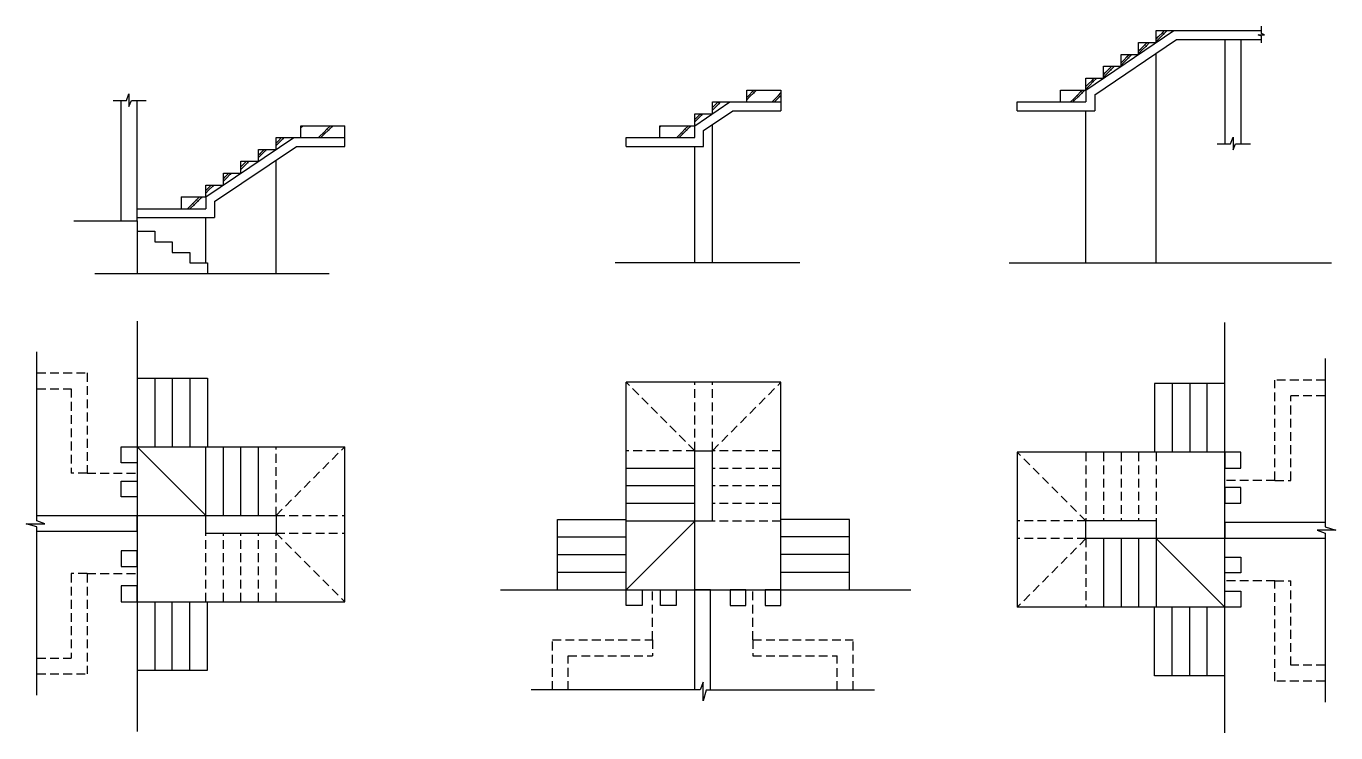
# Model space of a CAD drawing. Header units: inches. Extents: x 171009 to 352533, y -79956 to -38287.
# Drawn here: x 176637 to 177382, y -40654 to -40252 of the extents above; entities that cross this region are included whole.
import ezdxf

# ---------------------------------------------------------------- set-up
doc = ezdxf.new("R2010")
doc.units = ezdxf.units.IN
doc.header["$LTSCALE"] = 20
doc.header["$MEASUREMENT"] = 0
doc.linetypes.add('HIDDEN', pattern=[0.375, 0.25, -0.125])
doc.layers.get('0').update_dxf_attribs({"linetype": 'CONTINUOUS'})
for name, color, linetype in [('DIMLINE', 254, 'CONTINUOUS'), ('HATCH', 8, 'CONTINUOUS'), ('wall', 13, 'CONTINUOUS')]:
    doc.layers.add(name, color=color, linetype=linetype)
pattern_1 = [(45, (177572.956, -38851.97), (-8.48528, 8.48528), [3, 0]), (45, (177572.249, -38851.263), (-8.48528, 8.48528), [3, 0])]
pattern_2 = [(45, (177582.956, -38845.218), (-8.48528, 8.48528), [3, 0]), (45, (177582.249, -38844.511), (-8.48528, 8.48528), [3, 0])]
pattern_3 = [(45, (177592.956, -38838.467), (-8.48528, 8.48528), [3, 0]), (45, (177592.249, -38837.76), (-8.48528, 8.48528), [3, 0])]
pattern_4 = [(45, (177602.956, -38831.715), (-8.48528, 8.48528), [3, 0]), (45, (177602.249, -38831.008), (-8.48528, 8.48528), [3, 0])]
pattern_5 = [(45, (177612.956, -38824.964), (-8.48528, 8.48528), [3, 0]), (45, (177612.249, -38824.257), (-8.48528, 8.48528), [3, 0])]

msp = doc.modelspace()

# ---------------------------------------------------------------- hatches: boundary and pattern name
at = {"layer": 'HATCH'}
h = msp.add_hatch(dxfattribs=at)
h.set_pattern_fill('BRICK HATCH', color=256, angle=45, style=0)
h.set_pattern_definition(pattern_5)
h.paths.add_polyline_path([(177279.968, -40254.865), (177279.968, -40261.616), (177289.968, -40254.865)])
h = msp.add_hatch(dxfattribs=at)
h.set_pattern_fill('BRICK HATCH', color=256, angle=45, style=0)
h.set_pattern_definition(pattern_4)
h.paths.add_polyline_path([(177269.968, -40261.616), (177269.968, -40268.368), (177279.968, -40261.616)])
h = msp.add_hatch(dxfattribs=at)
h.set_pattern_fill('BRICK HATCH', color=256, angle=45, style=0)
h.set_pattern_definition(pattern_3)
h.paths.add_polyline_path([(177259.968, -40268.368), (177259.968, -40275.119), (177269.968, -40268.368)])
h = msp.add_hatch(dxfattribs=at)
h.set_pattern_fill('BRICK HATCH', color=256, angle=45, style=0)
h.set_pattern_definition(pattern_2)
h.paths.add_polyline_path([(177249.968, -40275.119), (177249.968, -40281.871), (177259.968, -40275.119)])
h = msp.add_hatch(dxfattribs=at)
h.set_pattern_fill('BRICK HATCH', color=256, angle=45, style=0)
h.set_pattern_definition(pattern_1)
h.paths.add_polyline_path([(177239.968, -40281.871), (177239.968, -40288.622), (177249.968, -40281.871)])
h = msp.add_hatch(dxfattribs=at)
h.set_pattern_fill('BRICK HATCH', color=256, angle=45, style=0)
h.set_pattern_definition(pattern_2)
h.paths.add_polyline_path([(177027.622, -40295.374), (177027.622, -40302.125), (177037.622, -40295.374)])
h = msp.add_hatch(dxfattribs=at)
h.set_pattern_fill('BRICK HATCH', color=256, angle=45, style=0)
h.set_pattern_definition(pattern_1)
h.paths.add_polyline_path([(177047.122, -40288.622), (177047.122, -40295.374), (177066.622, -40295.374), (177066.622, -40288.622)])
h = msp.add_hatch(dxfattribs=at)
h.set_pattern_fill('BRICK HATCH', color=256, angle=45, style=0)
h.set_pattern_definition(pattern_1)
h.paths.add_polyline_path([(177225.478, -40288.622), (177225.478, -40295.374), (177239.968, -40295.374), (177239.968, -40288.622)])
h = msp.add_hatch(dxfattribs=at)
h.set_pattern_fill('BRICK HATCH', color=256, angle=45, style=0)
h.set_pattern_definition(pattern_1)
h.paths.add_polyline_path([(177017.622, -40302.125), (177017.622, -40308.877), (177027.622, -40302.125)])
h = msp.add_hatch(dxfattribs=at)
h.set_pattern_fill('BRICK HATCH', color=256, angle=45, style=0)
h.set_pattern_definition(pattern_1)
h.paths.add_polyline_path([(176793.617, -40308.877), (176793.617, -40315.629), (176818.576, -40315.629), (176818.576, -40308.877)])
h = msp.add_hatch(dxfattribs=at)
h.set_pattern_fill('BRICK HATCH', color=256, angle=45, style=0)
h.set_pattern_definition(pattern_1)
h.paths.add_polyline_path([(177017.622, -40315.629), (177017.622, -40308.877), (176997.736, -40308.877), (176997.736, -40315.629)])
h = msp.add_hatch(dxfattribs=at)
h.set_pattern_fill('BRICK HATCH', color=256, angle=45, style=0)
h.set_pattern_definition(pattern_5)
h.paths.add_polyline_path([(176779.576, -40315.629), (176779.576, -40322.38), (176789.576, -40315.629)])
h = msp.add_hatch(dxfattribs=at)
h.set_pattern_fill('BRICK HATCH', color=256, angle=45, style=0)
h.set_pattern_definition(pattern_4)
h.paths.add_polyline_path([(176769.576, -40322.38), (176769.576, -40329.132), (176779.576, -40322.38)])
h = msp.add_hatch(dxfattribs=at)
h.set_pattern_fill('BRICK HATCH', color=256, angle=45, style=0)
h.set_pattern_definition(pattern_3)
h.paths.add_polyline_path([(176759.576, -40329.132), (176759.576, -40335.883), (176769.576, -40329.132)])
h = msp.add_hatch(dxfattribs=at)
h.set_pattern_fill('BRICK HATCH', color=256, angle=45, style=0)
h.set_pattern_definition(pattern_2)
h.paths.add_polyline_path([(176749.576, -40335.883), (176749.576, -40342.635), (176759.576, -40335.883)])
h = msp.add_hatch(dxfattribs=at)
h.set_pattern_fill('BRICK HATCH', color=256, angle=45, style=0)
h.set_pattern_definition(pattern_1)
h.paths.add_polyline_path([(176739.576, -40342.635), (176739.576, -40349.386), (176749.576, -40342.635)])
h = msp.add_hatch(dxfattribs=at)
h.set_pattern_fill('BRICK HATCH', color=256, angle=45, style=0)
h.set_pattern_definition(pattern_1)
h.paths.add_polyline_path([(176725.534, -40349.386), (176725.534, -40356.138), (176739.576, -40356.138), (176739.576, -40349.386)])

# ---------------------------------------------------------------- linework, layer by layer
at = {"lineweight": -2}
for p, q in [((177239.968, -40288.622), (177289.968, -40254.865)), ((177279.968, -40261.616), (177279.968, -40254.865)), ((177279.968, -40254.865), (177339.749, -40254.865)), ((177244.968, -40291.279), (177291.498, -40259.865)), ((177291.498, -40259.865), (177339.751, -40259.865)), ((177318.968, -40259.865), (177318.968, -40319.241)), ((177327.968, -40259.865), (177327.968, -40319.238)), ((177279.968, -40386.889), (177279.968, -40267.649)), ((176691.576, -40362.889), (176691.576, -40294.564)), ((176700.576, -40362.889), (176700.576, -40294.56)), ((177017.622, -40308.877), (177037.622, -40295.374)), ((177027.622, -40302.125), (177027.622, -40295.374)), ((177027.622, -40295.374), (177066.622, -40295.374)), ((177047.122, -40295.374), (177047.122, -40288.622)), ((177066.622, -40288.622), (177066.622, -40295.374)), ((177066.622, -40295.374), (177066.622, -40300.374)), ((177200.968, -40295.374), (177239.968, -40295.374)), ((177200.968, -40300.374), (177200.968, -40295.374)), ((177239.968, -40288.622), (177239.968, -40295.374)), ((177244.968, -40291.279), (177244.968, -40300.374)), ((177017.622, -40315.629), (177017.622, -40302.125)), ((177017.622, -40302.125), (177027.622, -40302.125)), ((177022.622, -40311.534), (177039.152, -40300.374)), ((177039.152, -40300.374), (177066.622, -40300.374)), ((177200.968, -40300.374), (177244.968, -40300.374)), ((177239.968, -40386.889), (177239.968, -40300.374)), ((176793.617, -40315.629), (176793.617, -40308.877)), ((176793.617, -40308.877), (176818.576, -40308.877)), ((176818.576, -40320.629), (176818.576, -40308.877)), ((177027.622, -40386.889), (177027.622, -40308.158)), ((176739.576, -40349.386), (176789.576, -40315.629)), ((176978.622, -40315.629), (177017.622, -40315.629)), ((176978.622, -40320.629), (176978.622, -40315.629)), ((177022.622, -40320.629), (177022.622, -40311.534)), ((176744.576, -40352.043), (176791.105, -40320.629)), ((176791.105, -40320.629), (176818.576, -40320.629)), ((176978.622, -40320.629), (177022.622, -40320.629)), ((177017.622, -40386.889), (177017.622, -40320.629)), ((176779.576, -40392.889), (176779.576, -40328.413)), ((176725.534, -40349.386), (176739.576, -40349.386)), ((176739.576, -40349.386), (176739.576, -40356.138)), ((176744.576, -40352.043), (176744.576, -40361.138)), ((176700.576, -40356.138), (176739.576, -40356.138)), ((176700.576, -40361.138), (176744.576, -40361.138)), ((176739.576, -40386.889), (176739.576, -40361.138)), ((176664.516, -40362.889), (176700.576, -40362.889)), ((176700.576, -40362.889), (176700.576, -40392.889)), ((176700.576, -40368.889), (176710.576, -40368.889)), ((176710.576, -40368.889), (176710.576, -40374.889)), ((177077.331, -40386.889), (176972.369, -40386.889)), ((177196.321, -40386.889), (177379.605, -40386.889)), ((176676.491, -40392.889), (176809.716, -40392.889)), ((176710.576, -40452.396), (176710.576, -40491.396)), ((176720.576, -40452.396), (176720.576, -40491.396)), ((176730.576, -40452.396), (176730.576, -40491.396)), ((176740.576, -40452.396), (176740.576, -40491.396)), ((177278.968, -40455.482), (177278.968, -40494.482)), ((177288.968, -40455.482), (177288.968, -40494.482)), ((177298.968, -40455.482), (177298.968, -40494.482)), ((177308.968, -40494.482), (177308.968, -40455.482)), ((176939.622, -40532.612), (176978.622, -40532.612)), ((177105.622, -40532.612), (177066.622, -40532.612)), ((176939.622, -40542.612), (176978.622, -40542.612)), ((177105.622, -40542.612), (177066.622, -40542.612)), ((176939.622, -40552.612), (176978.622, -40552.612)), ((177105.622, -40552.612), (177066.622, -40552.612)), ((176939.622, -40562.612), (176978.622, -40562.612)), ((177066.622, -40562.612), (177105.622, -40562.612)), ((176710.576, -40579.396), (176710.576, -40618.396)), ((176720.576, -40618.396), (176720.576, -40579.396)), ((176730.576, -40618.396), (176730.576, -40579.396)), ((176740.576, -40618.396), (176740.576, -40579.396)), ((177278.968, -40621.482), (177278.968, -40582.482)), ((177288.968, -40621.482), (177288.968, -40582.482)), ((177298.968, -40621.482), (177298.968, -40582.482)), ((177308.968, -40621.482), (177308.968, -40582.482))]:
    msp.add_line(p, q, dxfattribs=at)
for p, q in [((176700.576, -40419.97), (176700.576, -40653.14)), ((177318.968, -40653.907), (177318.968, -40420.737)), ((176700.576, -40452.396), (176740.576, -40452.396)), ((177066.622, -40454.612), (176978.622, -40454.612)), ((176978.622, -40572.612), (176978.622, -40454.612)), ((177066.622, -40572.612), (177066.622, -40454.612)), ((177318.968, -40455.482), (177278.968, -40455.482)), ((176700.576, -40491.396), (176818.576, -40491.396)), ((176739.576, -40530.396), (176700.576, -40491.396)), ((176739.576, -40530.396), (176739.576, -40491.396)), ((176749.576, -40530.396), (176749.576, -40491.396)), ((176759.576, -40530.396), (176759.576, -40491.396)), ((176769.576, -40530.396), (176769.576, -40491.396)), ((176818.576, -40579.396), (176818.576, -40491.396)), ((177200.968, -40494.482), (177200.968, -40582.482)), ((177318.968, -40494.482), (177200.968, -40494.482)), ((177017.622, -40503.612), (176978.622, -40503.612)), ((177017.622, -40513.612), (176978.622, -40513.612)), ((177017.622, -40523.612), (176978.622, -40523.612)), ((176700.576, -40530.396), (176739.576, -40530.396)), ((176939.622, -40572.612), (176939.622, -40532.612)), ((177017.622, -40533.612), (176978.622, -40533.612)), ((177017.622, -40533.612), (176978.622, -40572.612)), ((177017.622, -40572.612), (177017.622, -40533.612)), ((177105.622, -40572.612), (177105.622, -40532.612)), ((177249.968, -40543.482), (177249.968, -40582.482)), ((177259.968, -40543.482), (177259.968, -40582.482)), ((177269.968, -40543.482), (177269.968, -40582.482)), ((177279.968, -40543.482), (177279.968, -40582.482)), ((177318.968, -40543.482), (177279.968, -40543.482)), ((177279.968, -40543.482), (177318.968, -40582.482)), ((176907.196, -40572.612), (177140.366, -40572.612)), ((176700.576, -40579.396), (176818.576, -40579.396)), ((177318.968, -40582.482), (177200.968, -40582.482)), ((176700.576, -40618.396), (176740.576, -40618.396)), ((177318.968, -40621.482), (177278.968, -40621.482))]:
    msp.add_line(p, q)
at = {"linetype": 'HIDDEN'}
for p, q in [((176643.576, -40449.399), (176672.076, -40449.399)), ((176672.076, -40449.399), (176672.076, -40506.397)), ((176643.606, -40458.399), (176663.076, -40458.399)), ((176663.076, -40458.399), (176663.076, -40506.397)), ((177017.622, -40493.612), (176978.622, -40454.612)), ((177017.622, -40493.612), (177017.622, -40454.612)), ((177027.622, -40493.612), (177027.622, -40454.612)), ((177027.622, -40493.612), (177066.622, -40454.612)), ((177347.468, -40510.477), (177347.468, -40453.479)), ((177375.968, -40453.479), (177347.468, -40453.479)), ((177356.468, -40510.477), (177356.468, -40462.479)), ((177375.968, -40462.479), (177356.468, -40462.479)), ((176779.576, -40530.396), (176779.576, -40491.396)), ((176779.576, -40530.396), (176818.576, -40491.396)), ((177017.622, -40493.612), (176978.622, -40493.612)), ((177066.622, -40493.612), (177027.622, -40493.612)), ((177239.968, -40533.482), (177200.968, -40494.482)), ((177239.968, -40494.482), (177239.968, -40533.482)), ((177249.968, -40494.482), (177249.968, -40533.482)), ((177259.968, -40494.482), (177259.968, -40533.482)), ((177269.968, -40494.482), (177269.968, -40533.482)), ((177279.968, -40494.482), (177279.968, -40533.482)), ((177066.622, -40503.612), (177027.622, -40503.612)), ((176672.076, -40506.397), (176663.076, -40506.397)), ((176672.076, -40506.397), (176700.576, -40506.397)), ((177347.468, -40510.477), (177318.968, -40510.477)), ((177347.468, -40510.477), (177356.468, -40510.477)), ((177066.622, -40513.612), (177027.622, -40513.612)), ((177066.622, -40523.612), (177027.622, -40523.612)), ((176779.576, -40530.396), (176818.576, -40530.396)), ((177066.622, -40533.612), (177027.622, -40533.612)), ((177239.968, -40533.482), (177200.968, -40533.482)), ((176739.576, -40579.396), (176739.576, -40540.396)), ((176749.576, -40579.396), (176749.576, -40540.396)), ((176759.576, -40579.396), (176759.576, -40540.396)), ((176769.576, -40579.396), (176769.576, -40540.396)), ((176779.576, -40579.396), (176779.576, -40540.396)), ((176779.576, -40540.396), (176818.576, -40540.396)), ((176779.576, -40540.396), (176818.576, -40579.396)), ((177239.968, -40543.482), (177200.968, -40543.482)), ((177239.968, -40543.482), (177200.968, -40582.482)), ((177239.968, -40543.482), (177239.968, -40582.482)), ((176663.076, -40563.4), (176663.076, -40611.399)), ((176672.076, -40563.4), (176663.076, -40563.4)), ((176672.076, -40563.4), (176672.076, -40620.399)), ((176672.076, -40563.4), (176700.576, -40563.4)), ((177347.468, -40567.48), (177318.968, -40567.48)), ((177347.468, -40624.479), (177347.468, -40567.48)), ((177347.468, -40567.48), (177356.468, -40567.48)), ((177356.468, -40615.479), (177356.468, -40567.48)), ((176993.623, -40601.112), (176993.623, -40572.612)), ((177050.626, -40601.112), (177050.626, -40572.612)), ((176936.625, -40601.112), (176993.623, -40601.112)), ((176936.625, -40629.612), (176936.625, -40601.112)), ((176993.623, -40601.112), (176993.623, -40610.112)), ((177050.626, -40601.112), (177107.625, -40601.112)), ((177050.626, -40601.112), (177050.626, -40610.112)), ((177107.625, -40629.612), (177107.625, -40601.112)), ((176643.576, -40611.399), (176663.076, -40611.399)), ((176945.625, -40610.112), (176993.623, -40610.112)), ((176945.625, -40629.581), (176945.625, -40610.112)), ((177050.626, -40610.112), (177098.625, -40610.112)), ((177098.625, -40629.612), (177098.625, -40610.112)), ((177375.937, -40615.479), (177356.468, -40615.479)), ((176643.576, -40620.399), (176672.076, -40620.399)), ((177375.968, -40624.479), (177347.468, -40624.479))]:
    msp.add_line(p, q, dxfattribs=at)
at = {"lineweight": -2}
for points in [[(177339.751, -40261.754), (177339.751, -40257.957), (177337.855, -40257.262), (177341.454, -40257.262), (177339.749, -40256.551), (177339.749, -40252.335)], [(177269.968, -40268.368), (177269.968, -40261.616), (177279.968, -40261.616)], [(177259.968, -40275.119), (177259.968, -40268.368), (177269.968, -40268.368)], [(177249.968, -40281.871), (177249.968, -40275.119), (177259.968, -40275.119)], [(177239.968, -40288.622), (177239.968, -40281.871), (177249.968, -40281.871)], [(176686.881, -40294.564), (176694.476, -40294.564), (176695.866, -40290.771), (176695.866, -40297.971), (176697.287, -40294.56), (176705.72, -40294.56)], [(177047.122, -40295.374), (177047.122, -40288.622), (177066.622, -40288.622)], [(177225.478, -40295.374), (177225.478, -40288.622), (177239.968, -40288.622)], [(176997.736, -40315.629), (176997.736, -40308.877), (177017.622, -40308.877)], [(176779.576, -40322.38), (176779.576, -40315.629), (176818.576, -40315.629)], [(177314.653, -40319.241), (177322.248, -40319.241), (177323.638, -40315.449), (177323.638, -40322.648), (177325.059, -40319.238), (177333.492, -40319.238)], [(176769.576, -40329.132), (176769.576, -40322.38), (176779.576, -40322.38)], [(176759.576, -40335.883), (176759.576, -40329.132), (176769.576, -40329.132)], [(176749.576, -40342.635), (176749.576, -40335.883), (176759.576, -40335.883)], [(176739.576, -40349.386), (176739.576, -40342.635), (176749.576, -40342.635)], [(176710.576, -40374.889), (176720.576, -40374.889), (176720.576, -40380.889)], [(176720.576, -40380.889), (176730.576, -40380.889), (176730.576, -40386.889)], [(176730.576, -40386.889), (176740.576, -40386.889), (176740.576, -40392.889)]]:
    msp.add_lwpolyline(points, dxfattribs=at)
for points in [[(176643.576, -40632.605), (176643.576, -40536.942), (176637.493, -40535.181), (176648.097, -40535.181), (176643.606, -40533.371), (176643.606, -40437.447)], [(177375.968, -40441.272), (177375.968, -40536.935), (177382.05, -40538.696), (177371.447, -40538.696), (177375.937, -40540.507), (177375.937, -40636.43)], [(177119.832, -40629.612), (177024.168, -40629.612), (177022.407, -40635.695), (177022.407, -40625.091), (177020.597, -40629.581), (176924.673, -40629.581)]]:
    msp.add_lwpolyline(points)
for points in [[(176700.576, -40491.396), (176700.576, -40500.396), (176691.576, -40500.396), (176691.576, -40491.396)], [(177318.968, -40494.482), (177318.968, -40503.482), (177327.968, -40503.482), (177327.968, -40494.482)], [(176700.576, -40510.851), (176700.576, -40519.851), (176691.576, -40519.851), (176691.576, -40510.851)], [(177318.968, -40514.436), (177318.968, -40523.436), (177327.968, -40523.436), (177327.968, -40514.436)], [(176700.576, -40559.441), (176700.576, -40550.441), (176691.576, -40550.441), (176691.576, -40559.441)], [(177318.968, -40563.027), (177318.968, -40554.027), (177327.968, -40554.027), (177327.968, -40563.027)], [(176700.576, -40579.396), (176700.576, -40570.396), (176691.576, -40570.396), (176691.576, -40579.396)], [(176978.622, -40572.612), (176987.622, -40572.612), (176987.622, -40581.612), (176978.622, -40581.612)], [(176998.077, -40572.612), (177007.077, -40572.612), (177007.077, -40581.612), (176998.077, -40581.612)], [(177046.667, -40572.612), (177037.667, -40572.612), (177037.667, -40581.612), (177046.667, -40581.612)], [(177066.622, -40572.612), (177057.622, -40572.612), (177057.622, -40581.612), (177066.622, -40581.612)], [(177318.968, -40582.482), (177318.968, -40573.482), (177327.968, -40573.482), (177327.968, -40582.482)]]:
    msp.add_lwpolyline(points, close=True, dxfattribs=at)
at = {"layer": 'DIMLINE', "lineweight": -2}
msp.add_line((176725.534, -40349.386), (176725.534, -40356.138), dxfattribs=at)
at = {"layer": 'wall'}
for p, q in [((177017.622, -40533.612), (177017.622, -40493.612)), ((177017.622, -40493.612), (177027.622, -40493.612)), ((177027.622, -40533.612), (177027.622, -40493.612)), ((176643.606, -40530.396), (176700.576, -40530.396)), ((176700.576, -40539.396), (176700.576, -40530.396)), ((176739.576, -40540.396), (176739.576, -40530.396)), ((176739.576, -40530.396), (176779.576, -40530.396)), ((176779.576, -40530.396), (176779.576, -40540.396)), ((177027.622, -40533.612), (177017.622, -40533.612)), ((177279.968, -40533.482), (177239.968, -40533.482)), ((177239.968, -40543.482), (177239.968, -40533.482)), ((177279.968, -40533.482), (177279.968, -40543.482)), ((176643.576, -40539.396), (176700.576, -40539.396)), ((176739.576, -40540.396), (176779.576, -40540.396)), ((177375.968, -40534.482), (177318.968, -40534.482)), ((177318.968, -40534.482), (177318.968, -40543.482)), ((177279.968, -40543.482), (177239.968, -40543.482)), ((177375.937, -40543.482), (177318.968, -40543.482)), ((177017.622, -40629.581), (177017.622, -40572.612)), ((177026.622, -40572.612), (177017.622, -40572.612)), ((177026.622, -40629.612), (177026.622, -40572.612))]:
    msp.add_line(p, q, dxfattribs=at)

doc.saveas('drawing.dxf')
